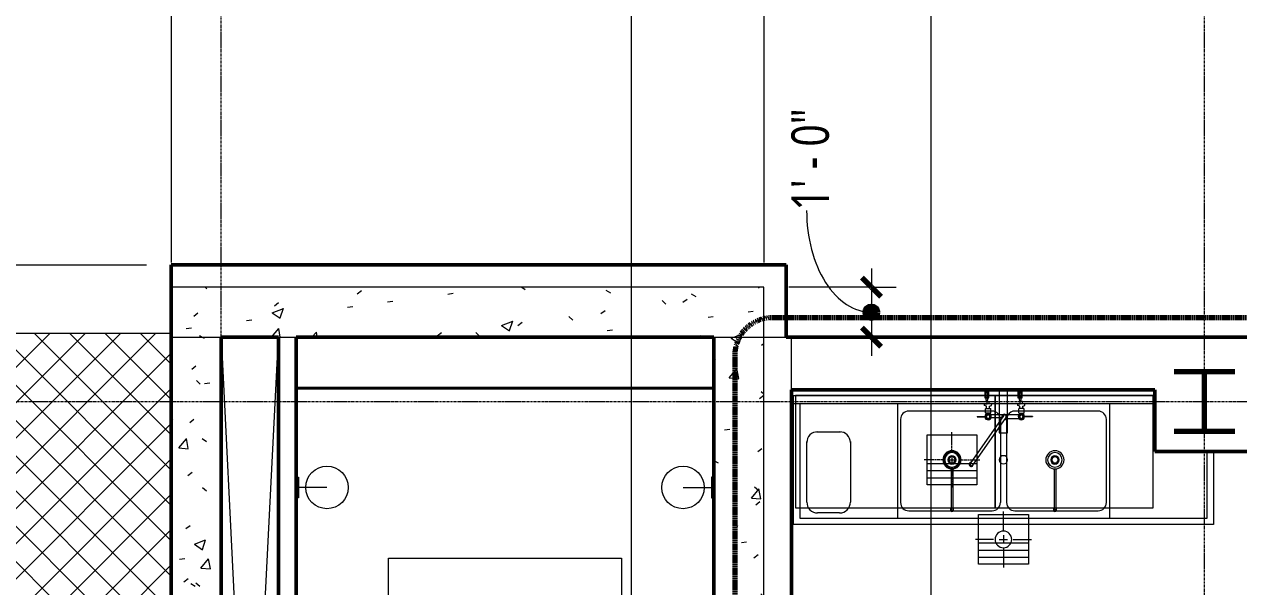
# Model space of a CAD drawing. Header units: inches. Extents: x -1548 to 1644, y -860 to 924.
# Drawn here: x -1373.4 to -1081.3, y 453 to 588.2 of the extents above; entities that cross this region are included whole.
import ezdxf

# ---------------------------------------------------------------- set-up
doc = ezdxf.new("R2010")
doc.units = ezdxf.units.IN
doc.header["$MEASUREMENT"] = 0
for name, pattern in [('Center', [0.609375, 0.375, -0.078125, 0.078125, -0.078125]), ('Dash Dot 3_16_', [0.3125, 0.1875, -0.0625, 0, -0.0625]), ('Grid Line', [0.875, 0.5, -0.125, 0.125, -0.125]), ('Overhead 1_16_', [0.101562, 0.0625, -0.039062])]:
    doc.linetypes.add(name, pattern=pattern)
for name, color, linetype, lineweight in [('A-ANNO-DIMS', 211, 'Continuous', 9), ('A-ANNO-DIMS-96', 211, 'Continuous', 9), ('A-ANNO-SYMB', 150, 'Continuous', 9), ('A-FDSQ', 13, 'Continuous', 9), ('A-WALL', 113, 'Continuous', 13), ('A-WALL-PATT', 111, 'Continuous', 13), ('E-ARBL-BNDY', 71, 'Continuous', 9), ('E-LITE-EQPM', 33, 'Continuous', 9), ('G-ANNO-SYMB', 111, 'Continuous', 9), ('L-SITE', 91, 'Continuous', 9), ('P-SANR-FIXT', 6, 'Continuous', 9), ('Q-SPCQ', 91, 'Continuous', 9), ('S-COLS', 52, 'Continuous', 9), ('S-COLS-SYMB', 171, 'Continuous', 70), ('S-GRID', 1, 'Continuous', 9), ('S-STRS', 31, 'Continuous', 9), ('S-STRS-ANNO', 31, 'Continuous', 9), ('S-STRS-MBND', 31, 'Overhead 1_16_', 9)]:
    doc.layers.add(name, color=color, linetype=linetype, lineweight=lineweight)
doc.styles.add('Trebuchet MS', font='trebuc.ttf', dxfattribs={"width": 0.8, "height": 9})
doc.dimstyles.new('Linear_-_3_32__Trebuchet_MS', dxfattribs={"dimscale": 12, "dimtxt": 9.278558, "dimasz": 0.375, "dimexe": 0.5, "dimexo": 0.5, "dimgap": 0.125, "dimtad": 1, "dimdec": 4, "dimrnd": 0.0625, "dimzin": 3, "dimdsep": 46, "dimlunit": 4, "dimtxsty": 'Trebuchet MS', "dimblk1": 'OBLIQUE', "dimblk2": 'OBLIQUE', "dimsah": 1, "dimcen": 0.09, "dimdle": 0.375, "dimazin": 0, "dimtfac": 1, "dimtdec": 4, "dimtix": 1, "dimtmove": 0, "dimatfit": 3, "dimfxl": 1, "dimtvp": 1, "dimfrac": 2, "dimtolj": 1, "dimtzin": 0, "dimarcsym": 2})
doc.dimstyles.new('Linear_-_3_32__Trebuchet_MS_1', dxfattribs={"dimscale": 12, "dimtxt": 9.278558, "dimasz": 0.375, "dimexe": 0.5, "dimexo": 0.5, "dimgap": 0.125, "dimtad": 1, "dimdec": 4, "dimrnd": 0.0625, "dimzin": 3, "dimdsep": 46, "dimlunit": 4, "dimtxsty": 'Trebuchet MS', "dimblk1": 'OBLIQUE', "dimblk2": 'OBLIQUE', "dimsah": 1, "dimcen": 0.09, "dimdle": 0.375, "dimazin": 0, "dimtfac": 1, "dimtdec": 4, "dimtix": 1, "dimtmove": 1, "dimatfit": 3, "dimfxl": 1, "dimtvp": 1, "dimfrac": 2, "dimtolj": 1, "dimtzin": 0, "dimarcsym": 2})
pattern_1 = [(50, (0, 0), (27.5427, -2.40992), [2.88, -31.68]), (355, (0, 0), (-5.32784, 28.88427), [2.304, -25.344]), (100.451, (2.295, -0.2), (22.2153, 26.47393), [2.448, -26.924]), (46.184, (0, 7.68), (40.9819, -6.3564), [4.32, -47.52]), (96.636, (3.415, 7.15), (35.8907, 37.4062), [3.671, -40.386]), (351.184, (0, 7.68), (35.891, 37.4062), [3.456, -38.016]), (21, (3.84, 5.76), (22.92104, -15.46073), [2.88, -31.68]), (326, (3.84, 5.76), (9.34353, 27.84574), [2.304, -25.344]), (71.451, (5.75, 4.472), (32.26477, 12.3844), [2.448, -26.924]), (37.5, (0, 0), (0.466855, 12.78271), [1.267, -23.77, 1.267, -24.461, -25.44]), (37.5, (0, 0), (0.466855, 12.78271), [-50.765, 1.267, -24.173]), (7.5, (0, 0), (10.10159, 15.14509), [1.267, -13.402, 1.267, -23.194, -9.696]), (7.5, (0, 0), (10.10159, 15.14509), [-39.13, 1.267, -8.429]), (327.5, (-8.563, 0), (20.49916, -0.86578), [1.267, -8.333, 1.267, -28.685, -39.744]), (327.5, (-8.563, 0), (20.49916, -0.86578), [-39.552, 1.267, -38.477]), (317.5, (-12.403, 0), (22.39478, 3.84429), [1.267, -11.213, 1.267, -18.624, -28.224]), (317.5, (-12.403, 0), (22.39478, 3.84429), [-32.371, 1.267, -26.957])]

# ---------------------------------------------------------------- blocks, each defined once
blk = doc.blocks.new('W Shapes-Column - W14x109-938860-L1')
at = {"layer": 'S-COLS-SYMB', "color": 250}
for p, q in [((-7.3, 7.15), (7.3, 7.15)), ((0, 7.15), (0, -7.15)), ((-7.3, -7.15), (7.3, -7.15))]:
    blk.add_line(p, q, dxfattribs=at)
blk = doc.blocks.new('Snowdon Towers Sample Structural_rvt-1-L1')
at = {"layer": 'S-COLS', "lineweight": 9, "rotation": 180}
blk.add_blockref('W Shapes-Column - W14x109-938860-L1', (-1089.5, 497.5), dxfattribs=at)
blk = doc.blocks.new('Wall Lamp - Industrial - 100W - 120V-1607187-L1')
at = {"layer": 'E-LITE-EQPM', "color": 7}
for p, q in [((-1308, 479.37), (-1307.38, 479.37)), ((-1307.38, 479.37), (-1307.38, 474.37)), ((-1300.56, 476.87), (-1307.38, 476.87)), ((-1307.38, 474.37), (-1308, 474.37))]:
    blk.add_line(p, q, dxfattribs=at)
blk.add_circle((-1300.56, 476.87), 5.12, dxfattribs=at)
blk = doc.blocks.new('Wall Lamp - Industrial - 100W - 120V-1466813-L1')
at = {"layer": 'E-LITE-EQPM', "color": 7}
for p, q in [((-1208.12, 479.37), (-1208.12, 474.37)), ((-1207.5, 479.37), (-1208.12, 479.37)), ((-1214.94, 476.87), (-1208.12, 476.87)), ((-1208.12, 474.37), (-1207.5, 474.37))]:
    blk.add_line(p, q, dxfattribs=at)
blk.add_circle((-1214.94, 476.87), 5.12, dxfattribs=at)
blk = doc.blocks.new('Snowdon Towers Sample Electrical_rvt-1-L1')
at = {"layer": 'E-ARBL-BNDY', "color": 253}
for p, q in [((-1338, 513), (-608.18, 513)), ((-1338, 225.25), (-1338, 513)), ((-1188.88, 415.75), (-1188.88, 513))]:
    blk.add_line(p, q, dxfattribs=at)
at = {"layer": 'E-LITE-EQPM', "lineweight": 9}
for name in ['Wall Lamp - Industrial - 100W - 120V-1607187-L1', 'Wall Lamp - Industrial - 100W - 120V-1466813-L1']:
    blk.add_blockref(name, (0, 0), dxfattribs=at)
blk = doc.blocks.new('SinkConnection - Cafe Double Sink-1530007-L1')
at = {"layer": 'P-SANR-FIXT', "color": 7}
for p, q in [((-4.25, 0), (-4.25, -0.5)), ((-3.75, -0.5), (-3.75, 0)), ((-1, 0), (-1, -10.37)), ((1, -10.37), (1, 0)), ((3.75, 0), (3.75, -0.5)), ((4.25, -0.5), (4.25, 0)), ((-4.5, -0.5), (-4.5, -2)), ((-3.5, -0.5), (-4.5, -0.5)), ((-4.5, -2), (-3.5, -2)), ((-4.25, -2), (-4.25, -2.5)), ((-4.25, -2.5), (-4.24, -2.5)), ((-4.25, -2.5), (-3.75, -2.5)), ((-3.76, -2.5), (-3.75, -2.5)), ((-3.75, -2.5), (-3.75, -2)), ((-3.5, -2), (-3.5, -0.5)), ((3.5, -0.5), (3.5, -2)), ((4.5, -0.5), (3.5, -0.5)), ((3.5, -2), (4.5, -2)), ((3.75, -2), (3.75, -2.5)), ((3.75, -2.5), (4.25, -2.5)), ((3.75, -2.5), (3.76, -2.5)), ((4.24, -2.5), (4.25, -2.5)), ((4.25, -2.5), (4.25, -2)), ((4.5, -2), (4.5, -0.5)), ((-1, -10.37), (1, -10.37))]:
    blk.add_line(p, q, dxfattribs=at)
at = {"layer": 'P-SANR-FIXT', "color": 7, "flags": 128}
for points in [[(-4, -0.5), (-4.04, -0.51), (-4.08, -0.54), (-4.11, -0.58), (-4.15, -0.64), (-4.18, -0.72), (-4.2, -0.81), (-4.22, -0.91), (-4.24, -1.02), (-4.25, -1.13), (-4.25, -1.25), (-4.25, -1.37), (-4.24, -1.48), (-4.22, -1.59), (-4.2, -1.69), (-4.18, -1.78), (-4.15, -1.86), (-4.11, -1.92), (-4.08, -1.96), (-4.04, -1.99), (-4, -2)], [(-4.11, -0.58), (-4.08, -0.54), (-4.04, -0.51), (-4, -0.5)], [(-4, -2), (-4.04, -1.99), (-4.08, -1.96)], [(-4, -2), (-3.96, -1.99), (-3.92, -1.96), (-3.89, -1.92), (-3.85, -1.86), (-3.82, -1.78), (-3.8, -1.69), (-3.78, -1.59), (-3.76, -1.48), (-3.75, -1.37), (-3.75, -1.25), (-3.75, -1.13), (-3.76, -1.02), (-3.78, -0.91), (-3.8, -0.81), (-3.82, -0.72), (-3.85, -0.64), (-3.89, -0.58), (-3.92, -0.54), (-3.96, -0.51), (-4, -0.5)], [(-4, -0.5), (-3.96, -0.51), (-3.92, -0.54)], [(-3.89, -1.92), (-3.92, -1.96), (-3.96, -1.99), (-4, -2)], [(4, -0.5), (3.96, -0.51), (3.92, -0.54), (3.89, -0.58), (3.85, -0.64), (3.82, -0.72), (3.8, -0.81), (3.78, -0.91), (3.76, -1.02), (3.75, -1.13), (3.75, -1.25), (3.75, -1.37), (3.76, -1.48), (3.78, -1.59), (3.8, -1.69), (3.82, -1.78), (3.85, -1.86), (3.89, -1.92), (3.92, -1.96), (3.96, -1.99), (4, -2)], [(3.89, -0.58), (3.92, -0.54), (3.96, -0.51), (4, -0.5)], [(4, -2), (3.96, -1.99), (3.92, -1.96), (3.89, -1.92)], [(4, -2), (4.04, -1.99), (4.08, -1.96), (4.11, -1.92), (4.15, -1.86), (4.18, -1.78), (4.2, -1.69), (4.22, -1.59), (4.24, -1.48), (4.25, -1.37), (4.25, -1.25), (4.25, -1.13), (4.24, -1.02), (4.22, -0.91), (4.2, -0.81), (4.18, -0.72), (4.15, -0.64), (4.11, -0.58), (4.08, -0.54), (4.04, -0.51), (4, -0.5)], [(4, -0.5), (4.04, -0.51), (4.08, -0.54)], [(4.08, -1.96), (4.04, -1.99), (4, -2)]]:
    blk.add_lwpolyline(points, dxfattribs=at)
at = {"layer": 'P-SANR-FIXT', "color": 7}
for start, end in [(360, 180), (180, 360)]:
    blk.add_arc((0, -16.87), 1, start, end, dxfattribs=at)
blk = doc.blocks.new('Plumb_Floor Sink_TM - Partial Grate-1533098-L1')
at = {"layer": 'P-SANR-FIXT', "color": 90}
for p, q in [((-6, -6), (-6, 6)), ((-6, 6), (6, 6)), ((0, 2.23), (0, 6.73)), ((6, 6), (6, -6)), ((-2.35, 0), (-6.73, 0)), ((0, 1), (0, -1)), ((-1, 0), (1, 0)), ((0, -2.23), (0, -6.73)), ((2.35, 0), (6.73, 0)), ((6, -6), (-6, -6))]:
    blk.add_line(p, q, dxfattribs=at)
at = {"layer": 'P-SANR-FIXT', "color": 3, "lineweight": 13}
for p, q in [((-6, -0.86), (6, -0.86)), ((-6, -2.57), (6, -2.57)), ((-6, -4.29), (6, -4.29))]:
    blk.add_line(p, q, dxfattribs=at)
for start, end in [(0, 180), (180, 0)]:
    blk.add_arc((0, 0), 2, start, end, dxfattribs=at)
blk = doc.blocks.new('Snowdon Towers Sample Plumbing_rvt-1-L1')
at = {"layer": 'P-SANR-FIXT', "color": 90, "lineweight": 9}
for name, p in [('SinkConnection - Cafe Double Sink-1530007-L1', (-1137.88, 500.38)), ('Plumb_Floor Sink_TM - Partial Grate-1533098-L1', (-1137.88, 464.38))]:
    blk.add_blockref(name, p, dxfattribs=at)
blk = doc.blocks.new('Block 31 - Block 31-1273557-L1')
at = {"layer": 'L-SITE'}
h = blk.add_hatch(dxfattribs=at)
h.set_pattern_fill('FP_32', color=9, style=0, pattern_type=2)
h.set_pattern_definition([(45, (1482, -81.9), (-4.24264, 4.24264), []), (135, (1482, -81.9), (-4.24264, -4.24264), [])])
h.paths.add_polyline_path([(144, -432), (144, 432), (-66.06, 432), (-66.06, -432), (-49.04, -432), (-49.04, -408), (-13.04, -408), (-13.04, -432), (35.25, -432), (43.01, -403.02), (115.76, -403.02), (123.53, -432)])
at = {"layer": 'L-SITE', "color": 8, "lineweight": 20}
blk.add_line((144, 432), (-66.06, 432), dxfattribs=at)
blk = doc.blocks.new('Snowdon Towers Sample Site_rvt-1-L1')
at = {"layer": 'L-SITE', "color": 10, "lineweight": 13}
blk.add_blockref('Block 31 - Block 31-1273557-L1', (-1482, 81.9), dxfattribs=at)
blk = doc.blocks.new('Shelf Unit - 38_ x 24_-2257103-L1')
at = {"layer": 'A-FDSQ'}
for p, q in [((0, 3), (-38, 3)), ((-38, 3), (-38, -24)), ((0, -24), (0, 3)), ((-38, -24), (0, -24))]:
    blk.add_line(p, q, dxfattribs=at)
blk = doc.blocks.new('Sink-Produce - 101_ Width-1106535-L1')
at = {"layer": 'P-SANR-FIXT'}
for p, q in [((-49.88, -18.16), (-49.88, 12.84)), ((-49.88, 12.84), (36.99, 12.84)), ((36.99, 10.84), (-49.88, 10.84)), ((-48.38, 10.84), (-48.38, -16.66)), ((-24.88, 10.84), (-24.88, -16.66)), ((-2.13, 9.09), (-22.13, 9.09)), ((23.37, 9.09), (3.37, 9.09)), ((26.12, 10.84), (26.12, -16.66)), ((-24.13, 7.09), (-24.13, -12.91)), ((-0.13, 7.09), (-0.13, -12.91)), ((1.37, 7.09), (1.37, -12.91)), ((25.37, -12.91), (25.37, 7.09)), ((49.62, -16.66), (49.62, -0.66)), ((51.12, -0.66), (51.12, -18.16)), ((-48.38, -16.66), (49.62, -16.66)), ((-22.13, -14.91), (-2.13, -14.91)), ((3.37, -14.91), (23.37, -14.91)), ((51.12, -18.16), (-49.88, -18.16))]:
    blk.add_line(p, q, dxfattribs=at)
for centre, radius, start, end in [((-22.13, 7.09), 2, 90, 180), ((-2.13, 7.09), 2, 360, 90), ((3.37, 7.09), 2, 90, 149.9999), ((23.37, 7.09), 2, 360, 90), ((3.37, 7.09), 2, 150, 180), ((-11.76, -2.66), 1, 0, 180), ((-11.76, -2.66), 1, 180, 360), ((12.99, -2.66), 1, 0, 180), ((12.99, -2.66), 1, 180, 360), ((-22.13, -12.91), 2, 180, 270), ((-2.13, -12.91), 2, 270, 0), ((3.37, -12.91), 2, 180, 270), ((23.37, -12.91), 2, 270, 0)]:
    blk.add_arc(centre, radius, start, end, dxfattribs=at)
blk = doc.blocks.new('Shelf Unit - 48_ x 24_-1106537-L1')
at = {"layer": 'A-FDSQ'}
for p, q in [((0, 3), (-48, 3)), ((-48, 3), (-48, -24)), ((0, -24), (0, 3)), ((-48, -24), (0, -24))]:
    blk.add_line(p, q, dxfattribs=at)
blk = doc.blocks.new('Trash Can - Trash Can-V28-L1')
at = {"layer": 'Q-SPCQ'}
for p, q in [((-5.65, -17.15), (-5.65, -2.6)), ((-3.3, -0.25), (2.49, -0.25)), ((4.85, -2.6), (4.85, -17.15)), ((2.24, -19.75), (-3.05, -19.75))]:
    blk.add_line(p, q, dxfattribs=at)
for centre, start, end in [((-3.05, -2.85), 90, 180), ((2.24, -2.85), 0, 90), ((-3.05, -17.15), 180, 270), ((2.24, -17.15), 270, 0)]:
    blk.add_arc(centre, 2.6, start, end, dxfattribs=at)
blk = doc.blocks.new('Faucet_Swing - Faucet_Swing-1106550-L1')
at = {"layer": 'P-SANR-FIXT'}
for p, q in [((1.12, -0.51), (1.75, -0.51)), ((1.15, -0.95), (1.12, -0.51)), ((1.62, -1.1), (1.15, -0.95)), ((1.36, -2.73), (1.36, -1.73)), ((1.39, -1.7), (2.61, -1.7)), ((2.61, -2.77), (1.39, -2.77)), ((1.6, -2.77), (1.6, -2.97)), ((1.62, -1.7), (1.62, -1.1)), ((1.75, 0), (2.25, 0)), ((1.75, -0.51), (1.75, 0)), ((2.25, -0.51), (2.25, 0)), ((2.88, -0.51), (2.25, -0.51)), ((2.38, -1.1), (2.85, -0.95)), ((2.38, -1.7), (2.38, -1.1)), ((2.4, -2.77), (2.4, -2.98)), ((2.64, -2.73), (2.64, -1.73)), ((2.85, -0.95), (2.88, -0.51)), ((9.12, -0.51), (9.75, -0.51)), ((9.15, -0.95), (9.12, -0.51)), ((9.62, -1.1), (9.15, -0.95)), ((9.36, -2.73), (9.36, -1.73)), ((10.61, -1.7), (9.39, -1.7)), ((9.39, -2.77), (10.61, -2.77)), ((9.6, -2.81), (9.6, -2.98)), ((9.62, -1.7), (9.62, -1.1)), ((10.25, 0), (9.75, 0)), ((9.75, -0.51), (9.75, 0)), ((10.25, -0.51), (10.25, 0)), ((10.88, -0.51), (10.25, -0.51)), ((10.38, -1.1), (10.85, -0.95)), ((10.38, -1.7), (10.38, -1.1)), ((10.4, -2.81), (10.4, -2.97)), ((10.64, -2.73), (10.64, -1.73)), ((10.85, -0.95), (10.88, -0.51)), ((5.67, -3.39), (-2.34, -14.88)), ((6.31, -3.84), (-1.72, -15.31)), ((-0.65, -3.56), (1.56, -3.56)), ((-0.65, -3.56), (-0.65, -3.69)), ((-0.65, -3.69), (1.56, -3.69)), ((2.58, -3.14), (5.59, -3.14)), ((2.73, -3.84), (5.36, -3.84)), ((9.37, -3.21), (6.35, -3.21)), ((9.42, -4.11), (6.41, -4.11)), ((12.65, -3.56), (10.44, -3.56)), ((12.65, -3.69), (10.44, -3.69)), ((12.65, -3.56), (12.65, -3.69))]:
    blk.add_line(p, q, dxfattribs=at)
for centre, radius, start, end in [((2, -3.62), 0.762, 184.9294, 175.0706), ((1.39, -1.73), 0.0313, 90, 180), ((1.39, -2.73), 0.0313, 180, 270), ((2.61, -1.73), 0.0312, 0, 90), ((2.61, -2.73), 0.0312, 270, 0), ((10, -3.62), 0.762, 4.9267, 355.0733), ((9.39, -1.73), 0.0312, 90, 180), ((9.39, -2.73), 0.0312, 180, 270), ((10.61, -1.73), 0.0312, 0, 90), ((10.61, -2.73), 0.0312, 270, 0), ((2, -3.62), 0.587, 186.3975, 173.6025), ((2, -3.62), 0.525, 187.1629, 172.8371), ((2, -3.62), 0.444, 0, 180), ((2, -3.62), 0.444, 180, 0), ((5.93, -3.69), 0.644, 273.9316, 198.8472), ((5.99, -3.62), 0.393, 325, 145), ((10, -3.62), 0.587, 6.3975, 180), ((10, -3.62), 0.587, 180, 353.6748), ((10, -3.62), 0.525, 7.1629, 352.8371), ((10, -3.62), 0.444, 0, 180), ((10, -3.62), 0.444, 180, 0), ((-2.03, -15.09), 0.501, 103.6424, 6.3907), ((-2.03, -15.09), 0.375, 145, 325)]:
    blk.add_arc(centre, radius, start, end, dxfattribs=at)
blk = doc.blocks.new('Twist Waste - Twist Waste-1106551-L1')
at = {"layer": 'A-FDSQ'}
for p, q in [((4.37, -2), (14.19, -2)), ((4.37, -2.38), (14.19, -2.38))]:
    blk.add_line(p, q, dxfattribs=at)
for centre, radius, start, end in [((2.19, -2.19), 2.19, 360, 180), ((2.19, -2.19), 2.19, 180, 360), ((2.19, -2.19), 1.75, 360, 180), ((2.19, -2.19), 1.75, 180, 360), ((2.19, -2.19), 0.75, 360, 180), ((2.19, -2.19), 0.75, 180, 360), ((14.19, -2.19), 0.375, 360, 150), ((14.19, -2.19), 0.375, 210, 360), ((14.19, -2.19), 0.256, 360, 132.9588), ((14.19, -2.19), 0.256, 227.0412, 360), ((14.19, -2.19), 0.188, 270, 90)]:
    blk.add_arc(centre, radius, start, end, dxfattribs=at)
blk = doc.blocks.new('Plumb_Floor Sink - Partial Grate-1106553-L1')
at = {"layer": 'P-SANR-FIXT'}
for p, q in [((-6, -6), (-6, 6)), ((-6, 6), (6, 6)), ((6, 6), (6, -6)), ((6, -6), (-6, -6))]:
    blk.add_line(p, q, dxfattribs=at)
at = {"layer": 'P-SANR-FIXT', "linetype": 'Center'}
for p, q in [((0, 2.23), (0, 6.73)), ((-2.35, 0), (-6.73, 0)), ((0, 1), (0, -1)), ((-1, 0), (1, 0)), ((0, -2.23), (0, -6.73)), ((2.35, 0), (6.73, 0))]:
    blk.add_line(p, q, dxfattribs=at)
at = {"layer": 'P-SANR-FIXT', "lineweight": 13}
for p, q in [((-6, -0.86), (6, -0.86)), ((-6, -2.57), (6, -2.57)), ((-6, -4.29), (6, -4.29))]:
    blk.add_line(p, q, dxfattribs=at)
for start, end in [(0, 180), (180, 0)]:
    blk.add_arc((0, 0), 2, start, end, dxfattribs=at)
blk = doc.blocks.new('Wall Lamp - Industrial - 100W - 120V-1815737-L1')
at = {"layer": 'E-LITE-EQPM'}
for p, q in [((-1308, 479.37), (-1307.38, 479.37)), ((-1307.38, 479.37), (-1307.38, 474.37)), ((-1300.56, 476.87), (-1307.38, 476.87)), ((-1307.38, 474.37), (-1308, 474.37))]:
    blk.add_line(p, q, dxfattribs=at)
blk.add_circle((-1300.56, 476.87), 5.12, dxfattribs=at)
blk = doc.blocks.new('Wall Lamp - Industrial - 100W - 120V-1658681-L1')
at = {"layer": 'E-LITE-EQPM'}
for p, q in [((-1208.12, 479.37), (-1208.12, 474.37)), ((-1207.5, 479.37), (-1208.12, 479.37)), ((-1214.94, 476.87), (-1208.12, 476.87)), ((-1208.12, 474.37), (-1207.5, 474.37))]:
    blk.add_line(p, q, dxfattribs=at)
blk.add_circle((-1214.94, 476.87), 5.12, dxfattribs=at)
blk = doc.blocks.new('DIMBLOCK1-L1')
at = {"layer": 'A-ANNO-DIMS-96'}
for p, q in [((-1338, 792.49), (-1338, 798.49)), ((-1195.5, 792.49), (-1195.5, 798.49)), ((-1342.5, 792.49), (-1195.5, 792.49)), ((-1338, 792.49), (-1338, 531)), ((-1195.5, 792.49), (-1195.5, 531))]:
    blk.add_line(p, q, dxfattribs=at)
at = {"layer": 'A-ANNO-DIMS-96', "lineweight": 70}
for p, q in [((-1338, 792.49), (-1335.75, 794.74)), ((-1195.5, 792.49), (-1193.25, 794.74)), ((-1338, 792.49), (-1340.25, 790.24)), ((-1195.5, 792.49), (-1197.75, 790.24))]:
    blk.add_line(p, q, dxfattribs=at)
at = {"layer": 'A-ANNO-DIMS-96', "color": 0, "insert": (-1291.13, 805.5), "char_height": 9, "width": 58.5021, "attachment_point": 1, "line_spacing_factor": 1.048425, "style": 'Trebuchet MS'}
blk.add_mtext('11\' - 10 1/2"', dxfattribs=at)
blk = doc.blocks.new('_Oblique')
at = {"color": 0, "linetype": 'ByBlock', "lineweight": -2}
blk.add_line((-0.5, -0.5), (0.5, 0.5), dxfattribs=at)
blk = doc.blocks.new('DIMBLOCK2-L1')
at = {"layer": 'A-ANNO-DIMS-96'}
for p, q in [((-1195.5, 792.49), (-1195.5, 798.49)), ((-774, 792.49), (-774, 798.49)), ((-1195.5, 792.49), (-774, 792.49)), ((-1195.5, 792.49), (-1195.5, 531)), ((-774, 792.49), (-774, 506.38))]:
    blk.add_line(p, q, dxfattribs=at)
at = {"layer": 'A-ANNO-DIMS-96', "lineweight": 70}
for p, q in [((-1195.5, 792.49), (-1193.25, 794.74)), ((-774, 792.49), (-771.75, 794.74)), ((-1195.5, 792.49), (-1197.75, 790.24)), ((-774, 792.49), (-776.25, 790.24))]:
    blk.add_line(p, q, dxfattribs=at)
at = {"layer": 'A-ANNO-DIMS-96', "color": 0, "insert": (-1006.77, 805.5), "char_height": 9, "width": 52.8406, "attachment_point": 1, "line_spacing_factor": 1.048425, "style": 'Trebuchet MS'}
blk.add_mtext('35\' - 1 1/2"', dxfattribs=at)
blk = doc.blocks.new('DIMBLOCK8-L1')
at = {"layer": 'A-ANNO-DIMS-96'}
for p, q in [((-1338, 828.49), (-1338, 834.49)), ((-1326, 828.49), (-1326, 834.49)), ((-1342.5, 828.49), (-1326, 828.49)), ((-1338, 828.49), (-1338, 531)), ((-1326, 828.49), (-1326, 825.67))]:
    blk.add_line(p, q, dxfattribs=at)
at = {"layer": 'A-ANNO-DIMS-96', "lineweight": 70}
for p, q in [((-1338, 828.49), (-1335.75, 830.74)), ((-1326, 828.49), (-1323.75, 830.74)), ((-1338, 828.49), (-1340.25, 826.24)), ((-1326, 828.49), (-1328.25, 826.24))]:
    blk.add_line(p, q, dxfattribs=at)
at = {"layer": 'A-ANNO-DIMS-96', "color": 0, "insert": (-1343.24, 841.5), "char_height": 9, "width": 26.9865, "attachment_point": 1, "line_spacing_factor": 1.048425, "style": 'Trebuchet MS'}
blk.add_mtext('1\' - 0"', dxfattribs=at)
blk = doc.blocks.new('DIMBLOCK17-L1')
at = {"layer": 'A-ANNO-DIMS-96'}
for p, q in [((-1338, 864.49), (-1338, 870.49)), ((753.06, 864.49), (753.06, 870.49)), ((-1342.5, 864.49), (757.56, 864.49)), ((-1338, 864.49), (-1338, 531)), ((753.06, 864.49), (753.06, 540.71))]:
    blk.add_line(p, q, dxfattribs=at)
at = {"layer": 'A-ANNO-DIMS-96', "lineweight": 70}
for p, q in [((-1338, 864.49), (-1340.25, 862.24)), ((-1338, 864.49), (-1335.75, 866.74)), ((753.06, 864.49), (750.81, 862.24)), ((753.06, 864.49), (755.31, 866.74))]:
    blk.add_line(p, q, dxfattribs=at)
at = {"layer": 'A-ANNO-DIMS-96', "color": 0, "insert": (-319.21, 877.5), "char_height": 9, "width": 64.1636, "attachment_point": 1, "line_spacing_factor": 1.048425, "style": 'Trebuchet MS'}
blk.add_mtext('174\' - 3 1/16"', dxfattribs=at)
blk = doc.blocks.new('DIMBLOCK22-L1')
at = {"layer": 'A-ANNO-DIMS-96', "lineweight": 70}
h = blk.add_hatch(color=256, dxfattribs=at)
edge = h.paths.add_edge_path()
edge.add_arc((-1169.64, 519), 1.5, 0, 360)
at = {"layer": 'A-ANNO-DIMS-96'}
for p, q in [((-1169.64, 529.5), (-1169.64, 508.5)), ((-1169.64, 525), (-1189.5, 525)), ((-1169.64, 525), (-1163.64, 525)), ((-1169.64, 513), (-1172.45, 513)), ((-1169.64, 513), (-1163.64, 513))]:
    blk.add_line(p, q, dxfattribs=at)
at = {"layer": 'A-ANNO-DIMS-96', "lineweight": 70}
for p, q in [((-1169.64, 525), (-1171.89, 527.25)), ((-1169.64, 525), (-1167.39, 522.75)), ((-1169.64, 513), (-1171.89, 515.25)), ((-1169.64, 513), (-1167.39, 510.75))]:
    blk.add_line(p, q, dxfattribs=at)
blk.add_circle((-1169.64, 519), 1.5, dxfattribs=at)
at = {"layer": 'A-ANNO-DIMS-96'}
blk.add_ellipse((-1169.64, 543.47), major_axis=(0, 24.47), ratio=0.636498, start_param=1.570796, end_param=3.141593, dxfattribs=at)
at = {"layer": 'A-ANNO-DIMS-96', "color": 0, "insert": (-1188.86, 543.47), "char_height": 9, "width": 26.9865, "attachment_point": 1, "rotation": 90, "line_spacing_factor": 1.048425, "style": 'Trebuchet MS'}
blk.add_mtext('1\' - 0"', dxfattribs=at)
blk = doc.blocks.new('DIMBLOCK42-L1')
at = {"layer": 'A-ANNO-DIMS-96', "lineweight": 70}
h = blk.add_hatch(color=256, dxfattribs=at)
edge = h.paths.add_edge_path()
edge.add_arc((-1462.29, 513.94), 1.5, 0, 360)
at = {"layer": 'A-ANNO-DIMS-96'}
for p, q in [((-1462.29, 534.88), (-1462.29, 497.5)), ((-1462.29, 530.38), (-1468.29, 530.38)), ((-1462.29, 530.38), (-1344, 530.38)), ((-1462.29, 497.5), (-1465.11, 497.5)), ((-1462.29, 497.5), (-1456.29, 497.5))]:
    blk.add_line(p, q, dxfattribs=at)
at = {"layer": 'A-ANNO-DIMS-96', "lineweight": 70}
for p, q in [((-1462.29, 530.38), (-1464.54, 532.63)), ((-1462.29, 530.38), (-1460.04, 528.13)), ((-1462.29, 497.5), (-1464.54, 499.75)), ((-1462.29, 497.5), (-1460.04, 495.25))]:
    blk.add_line(p, q, dxfattribs=at)
blk.add_circle((-1462.29, 513.94), 1.5, dxfattribs=at)
at = {"layer": 'A-ANNO-DIMS-96'}
blk.add_ellipse((-1462.29, 531.68), major_axis=(20.68, 0), ratio=0.857919, start_param=3.141593, end_param=4.712389, dxfattribs=at)
at = {"layer": 'A-ANNO-DIMS-96', "color": 0, "insert": (-1486.62, 531.68), "char_height": 9, "width": 47.1791, "attachment_point": 1, "rotation": 90, "line_spacing_factor": 1.048425, "style": 'Trebuchet MS'}
blk.add_mtext('2\' - 8 7/8"', dxfattribs=at)
blk = doc.blocks.new('DIMBLOCK48-L1')
at = {"layer": 'A-ANNO-DIMS-96'}
for p, q in [((-1426.29, 534.88), (-1426.29, -6.52)), ((-1426.29, 530.38), (-1432.29, 530.38)), ((-1426.29, 530.38), (-1344, 530.38)), ((-1426.29, -2.02), (-1432.29, -2.02)), ((-1426.29, -2.02), (-1330.38, -2.02))]:
    blk.add_line(p, q, dxfattribs=at)
at = {"layer": 'A-ANNO-DIMS-96', "lineweight": 70}
for p, q in [((-1426.29, 530.38), (-1428.54, 532.63)), ((-1426.29, 530.38), (-1424.04, 528.13)), ((-1426.29, -2.02), (-1428.54, 0.23)), ((-1426.29, -2.02), (-1424.04, -4.27))]:
    blk.add_line(p, q, dxfattribs=at)
at = {"layer": 'A-ANNO-DIMS-96', "color": 0, "insert": (-1439.31, 242.16), "char_height": 9, "width": 52.8406, "attachment_point": 1, "rotation": 90, "line_spacing_factor": 1.048425, "style": 'Trebuchet MS'}
blk.add_mtext('44\' - 4 3/8"', dxfattribs=at)

msp = doc.modelspace()

# ---------------------------------------------------------------- hatches: boundary and pattern name
at = {"layer": 'A-WALL-PATT', "lineweight": 9}
h = msp.add_hatch(dxfattribs=at)
h.set_pattern_fill('FP_1', color=256, style=0, pattern_type=2)
h.set_pattern_definition(pattern_1)
h.paths.add_polyline_path([(-1338, 513), (-1195.5, 513), (-1195.5, 525), (-1338, 525)])
h = msp.add_hatch(dxfattribs=at)
h.set_pattern_fill('FP_1', color=256, style=0, pattern_type=2)
h.set_pattern_definition(pattern_1)
h.paths.add_polyline_path([(-1326, 236.5), (-1326, 513), (-1338, 513), (-1338, 236.5)])
h = msp.add_hatch(dxfattribs=at)
h.set_pattern_fill('FP_1', color=256, style=0, pattern_type=2)
h.set_pattern_definition(pattern_1)
h.paths.add_polyline_path([(-1195.5, 500.375), (-1195.5, 513), (-1207.5, 513), (-1207.5, 500.375)])
h = msp.add_hatch(dxfattribs=at)
h.set_pattern_fill('FP_1', color=256, style=0, pattern_type=2)
h.set_pattern_definition(pattern_1)
h.paths.add_polyline_path([(-1207.5, 224.5), (-1195.5, 224.5), (-1195.5, 242.5), (-1207.5, 242.5), (-1207.5, 236.2979)])
h.paths.add_polyline_path([(-1202.25, 282.5), (-1195.5, 282.5), (-1195.5, 500.375), (-1207.5, 500.375), (-1207.5, 282.5)])

# ---------------------------------------------------------------- linework, layer by layer
at = {"lineweight": 9}
for p, q in [((-1326, 513), (-1312.25, 236.5)), ((-1326, 236.5), (-1312.25, 513))]:
    msp.add_line(p, q, dxfattribs=at)
at = {"layer": 'A-ANNO-SYMB', "linetype": 'Dash Dot 3_16_', "lineweight": 70}
for p, q in [((-601.31081, 517.6711), (-1193.49035, 517.6711)), ((-1202.49035, 508.6711), (-1202.49035, 104.85932))]:
    msp.add_line(p, q, dxfattribs=at)
msp.add_arc((-1193.49035, 508.6711), 9, 90, 180, dxfattribs=at)
at = {"layer": 'A-WALL', "lineweight": 50}
for p, q in [((-1338, 530.375), (-1338, -2.01721)), ((-1190.125, 530.375), (-1338, 530.375)), ((-1190.125, 513), (-1190.125, 530.375)), ((-1326, 513), (-1312.25, 513)), ((-1326, 236.5), (-1326, 513)), ((-1312.25, 513), (-1312.25, 236.5)), ((-1308, 513), (-1207.5, 513)), ((-1308, 236.5), (-1308, 513)), ((-1207.5, 513), (-1207.5, 282.5)), ((-810, 513), (-1190.125, 513)), ((-1101.5, 500.375), (-1188.875, 500.375)), ((-1188.875, 431.71651), (-1188.875, 500.375)), ((-1101.5, 500.375), (-1101.5, 485.5)), ((-1101.5, 485.5), (-1077.5, 485.5))]:
    msp.add_line(p, q, dxfattribs=at)
at = {"layer": 'A-WALL'}
for p, q in [((-1195.5, 525), (-1338, 525)), ((-1195.5, 401.5), (-1195.5, 525)), ((-1312.25, 513), (-1308, 513)), ((-1207.5, 512.91877), (-1308, 512.91877)), ((-1308, 501), (-1207.5, 501))]:
    msp.add_line(p, q, dxfattribs=at)
at = {"layer": 'G-ANNO-SYMB'}
for p, q in [((-1227.28888, -453.15975), (-1227.28888, 721.74026)), ((-1155.28888, -454.5), (-1155.28888, 721.5))]:
    msp.add_line(p, q, dxfattribs=at)
at = {"layer": 'S-GRID', "linetype": 'Grid Line'}
for p, q in [((-1326, -522.73665), (-1326, 873.5494)), ((-1089.5, -522.73665), (-1089.5, 873.5494)), ((-1479.1199, 497.5), (1029.23722, 497.5))]:
    msp.add_line(p, q, dxfattribs=at)
at = {"layer": 'S-STRS'}
for p, q in [((-1207.5, 500.75), (-1308, 500.75)), ((-1307.75, 500.5), (-1307.75, 407.06133)), ((-1207.75, 500.5), (-1307.75, 500.5)), ((-1207.75, 422.25), (-1207.75, 500.5))]:
    msp.add_line(p, q, dxfattribs=at)
at = {"layer": 'S-STRS-ANNO'}
for p, q in [((-1285.75, 459.875), (-1229.75, 459.875)), ((-1285.75, 407.25), (-1285.75, 459.875)), ((-1229.75, 459.875), (-1229.75, 396.25))]:
    msp.add_line(p, q, dxfattribs=at)
at = {"layer": 'S-STRS-MBND'}
for p, q in [((-1308, 500.5), (-1308, 440.25)), ((-1207.5, 500.5), (-1308, 500.5)), ((-1207.5, 429.25), (-1207.5, 500.5))]:
    msp.add_line(p, q, dxfattribs=at)

# ---------------------------------------------------------------- block references
at = {"lineweight": 5}
for name in ['Snowdon Towers Sample Site_rvt-1-L1', 'Snowdon Towers Sample Electrical_rvt-1-L1', 'Snowdon Towers Sample Plumbing_rvt-1-L1', 'Snowdon Towers Sample Structural_rvt-1-L1']:
    msp.add_blockref(name, (0, 0), dxfattribs=at)
at = {"layer": 'A-FDSQ'}
for name, p in [('Shelf Unit - 48_ x 24_-1106537-L1', (-1139.875, 496)), ('Shelf Unit - 38_ x 24_-2257103-L1', (-1101.875, 496))]:
    msp.add_blockref(name, p, dxfattribs=at)
at = {"layer": 'A-FDSQ', "rotation": 269.9999999999998}
for p in [(-1148.0625, 485.6875), (-1123.3125, 485.6875)]:
    msp.add_blockref('Twist Waste - Twist Waste-1106551-L1', p, dxfattribs=at)
at = {"layer": 'E-LITE-EQPM'}
for name in ['Wall Lamp - Industrial - 100W - 120V-1815737-L1', 'Wall Lamp - Industrial - 100W - 120V-1658681-L1']:
    msp.add_blockref(name, (0, 0), dxfattribs=at)
at = {"layer": 'P-SANR-FIXT'}
for name, p in [('Sink-Produce - 101_ Width-1106535-L1', (-1138.49269, 486.15766)), ('Faucet_Swing - Faucet_Swing-1106550-L1', (-1143.57433, 497.51391)), ('Plumb_Floor Sink - Partial Grate-1106553-L1', (-1150.25, 483.5))]:
    msp.add_blockref(name, p, dxfattribs=at)
at = {"layer": 'Q-SPCQ'}
msp.add_blockref('Trash Can - Trash Can-V28-L1', (-1179.52044, 490.5), dxfattribs=at)

# ---------------------------------------------------------------- dimensions: what is measured, and where the dimension line sits
at = {"layer": 'A-ANNO-DIMS'}
for base, p1, p2, override, picture, middle in [((753.05543, 864.48785), (-1338, 525), (753.05543, 534.7106), {"dimpost": '<>', "dimfxl": 2091.077981}, 'DIMBLOCK17-L1', (-292.47228, 870.58179)), ((-1326, 828.48785), (-1338, 525), (-1326, 831.66983), {"dimpost": '<>', "dimfxl": 306.904519}, 'DIMBLOCK8-L1', (-1332, 834.56664)), ((-1195.5, 792.48785), (-1338, 525), (-1195.5, 525), {"dimpost": '<>', "dimfxl": 142.5}, 'DIMBLOCK1-L1', (-1266.75, 798.56664)), ((-774, 792.48785), (-1195.5, 525), (-774, 500.375), {"dimpost": '<>', "dimfxl": 422.218712}, 'DIMBLOCK2-L1', (-984.75, 798.56664))]:
    dim = msp.add_linear_dim(base=base, p1=p1, p2=p2, dimstyle='Linear_-_3_32__Trebuchet_MS', override=override, dxfattribs=at)
    dim.commit()
    dim.dimension.update_dxf_attribs({"geometry": picture, "text_midpoint": middle})
for base, p1, p2, override, picture, middle in [((-1462.29416, 497.5), (-1338, 530.375), (-1459.11218, 497.5), {"dimpost": '<>', "dimfxl": 125.494726}, 'DIMBLOCK42-L1', (-1480.62379, 555.2659)), ((-1169.63504, 513), (-1195.5, 525), (-1166.45306, 513), {"dimpost": '<>', "dimfxl": 31.428087}, 'DIMBLOCK22-L1', (-1182.86223, 556.96173))]:
    dim = msp.add_linear_dim(base=base, p1=p1, p2=p2, angle=90, dimstyle='Linear_-_3_32__Trebuchet_MS_1', override=override, dxfattribs=at)
    dim.commit()
    dim.dimension.update_dxf_attribs({"geometry": picture, "text_midpoint": middle, "dimtype": 160, "text_rotation": 90})
dim = msp.add_linear_dim(base=(-1426.29416, -2.01721), p1=(-1338, 530.375), p2=(-1324.375, -2.01721), angle=90, dimstyle='Linear_-_3_32__Trebuchet_MS', override={"dimpost": '<>', "dimfxl": 532.566529}, dxfattribs=at)
dim.commit()
dim.dimension.update_dxf_attribs({"geometry": 'DIMBLOCK48-L1', "text_midpoint": (-1432.37295, 264.17889)})

doc.saveas('drawing.dxf')
